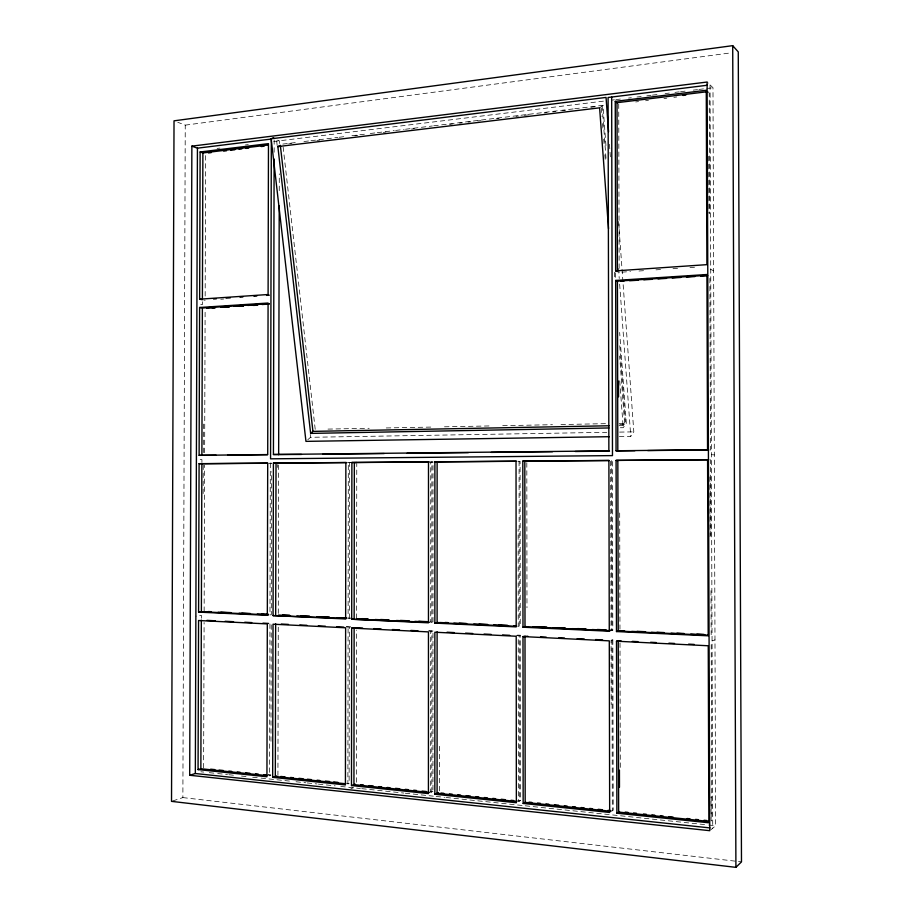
<?xml version="1.0" encoding="UTF-8"?>
<svg xmlns="http://www.w3.org/2000/svg" width="913" height="913" viewBox="0 0 913 913"><rect width="100%" height="100%" fill="white"/><g stroke="black" fill="none" stroke-linecap="round" stroke-linejoin="round"><path stroke-width="0.68" stroke-dasharray="4.57 3.42" d="M346.289 626.683L350.546 626.889L348.093 627.345L347.887 783.993L349.12 783.514L349.325 627.117L346.484 626.98M349.337 618.329L349.531 462.617M356.378 782.247L356.561 630.038M356.572 618.398L356.766 464.021M431.815 792.073L431.849 631.18L429.019 631.043M431.849 622.141L431.883 461.978M432.967 630.94L430.719 631.419L430.685 792.575L432.945 791.582L432.967 630.94L428.722 630.735M432.979 621.913L433.002 462.012L430.753 461.944L430.731 622.358L432.979 621.913L430.149 621.787M439.336 790.818L439.336 743.798M270.328 463.199L269.974 614.917L271.287 614.723L271.618 471.724M270.978 741.299L271.264 623.271L269.951 623.488L269.586 775.867L270.899 775.422L268.102 775.126M274.14 152.254L274.162 140.054M277.324 467.445L277.335 464.603M277.929 775.559L278.26 626.181M278.294 613.365L278.636 463.222M279.252 190.646L279.287 173.892M279.355 143.558L279.367 140.819L277.461 140.043M172.785 800.941L182.874 797.597L185.248 125.138L177.773 122.274M201.408 618.249L201.419 615.396L195.861 616.184M201.921 462.503L201.933 459.673L196.386 459.524M202.446 301.758L202.435 304.6L198.304 303.789M203.143 493.602L203.234 465.185M203.279 452.62L203.371 422.913M203.622 767.89L204.101 622.54M204.135 611.368L204.615 465.219M204.649 452.677L205.117 309.964M205.163 296.029L205.63 153.955M619.356 436.528L630.757 436.357L633.816 431.86L622.997 282.574M620.361 427.752L623.202 427.695L626.318 423.255L619.653 332.423M307.795 439.735L310.546 437.304L606.757 432.317M710.748 829.849L715.655 825.751L712.985 87.728L707.107 82.033M599.601 107.837L602.991 105.315L606.015 146.479M611.448 811.326L613.216 810.208L612.828 639.785L610.01 639.648M520.421 800.621L518.39 801.682L518.23 635.733L520.25 635.231L520.421 800.621L517.625 800.324M350.9 788.729L353.354 787.771M712.06 640.972L714.982 639.865M612.828 639.785L611.059 640.321L611.208 704.448M609.268 631.214L612.806 630.21L612.429 460.609L610.66 460.529L611.048 630.712M185.248 125.138L731.21 52.828M217.1 148.442L219.93 148.089M245.403 144.973L248.233 144.631M273.706 141.504L604.543 101.001M611.619 100.133L614.426 99.791M615.841 99.62L621.468 98.924M628.509 98.068L631.328 97.725M636.954 97.029L641.177 96.516M646.815 95.831L651.037 95.306M652.441 95.135L658.068 94.45M665.109 93.583L669.332 93.069M674.969 92.373L679.192 91.859M680.596 91.688L687.637 90.832M693.264 90.136L697.498 89.622M698.902 89.451L712.985 87.728M282.802 144.094L298.311 142.223M303.961 141.538L309.598 140.853M311.013 140.682L337.81 137.429M339.225 137.258L346.278 136.414M351.916 135.729L364.607 134.188M370.256 133.503L375.894 132.819M377.309 132.647L394.233 130.605M395.637 130.433L404.105 129.406M405.52 129.235L432.317 125.983M433.732 125.811L573.375 108.898M574.791 108.727L602.991 105.315M288.634 143.866L291.452 143.524M316.879 140.442L319.698 140.111M355.009 135.832L357.828 135.489M383.255 132.419L386.073 132.077M411.501 129.007L414.319 128.665M449.63 124.385L452.449 124.054M459.513 123.198L462.343 122.856M467.992 122.171L470.811 121.828M477.876 120.973L480.695 120.63M496.238 118.758L499.057 118.416M516.005 116.362L518.824 116.019M524.473 115.335L528.718 114.821M544.251 112.95L547.07 112.607M552.719 111.922L555.549 111.58M562.613 110.724L565.432 110.382M590.859 107.312L595.093 106.798M635.699 101.948L638.529 101.605M645.605 100.75L648.424 100.407M663.979 98.524L666.81 98.182M673.874 97.326L676.704 96.983M220.775 299.236L223.617 299.042M621.97 272.142L630.472 271.572M638.974 271.001L646.062 270.522M655.979 269.849L663.066 269.369M672.995 268.707L680.071 268.228M690 267.555L697.087 267.075M327.995 429.099L369.194 428.3M386.245 427.957L431.701 427.067M444.483 426.816L491.365 425.903M502.721 425.675L552.445 424.705M560.97 424.545L607.841 423.621M619.208 423.404L626.318 423.255M619.847 424.477L625.542 424.362L619.699 344.76M619.071 425.584L624.766 425.469L619.653 356.024M619.573 432.1L633.816 431.86M268.673 463.29L271.64 463.233L267.703 463.131M347.921 462.674L350.752 462.651L348.31 462.583L348.104 618.535L350.558 618.112L347.716 617.987M430.183 462.035L433.002 462.012M518.059 461.259L520.079 461.339L520.25 625.941L518.219 626.409L518.128 529.597M609.998 630.084L612.806 630.21M517.42 635.094L520.25 635.231M516.404 635.345L519.246 635.482L519.406 801.146M709.8 459.798L710.531 459.844L710.805 536.627M711.387 454.685L714.308 454.902M709.766 449.961L710.497 450.018L709.869 276M268.011 774.544L270.819 774.829M430.114 791.286L432.945 791.582M346.324 783.228L349.12 783.514M200.906 771.782L203.702 772.078M209.294 772.672L216.29 773.402M217.693 773.551L227.485 774.578M228.889 774.726L235.885 775.457M241.477 776.039L247.069 776.632M252.673 777.214L259.669 777.944M261.061 778.093L290.437 781.174M296.029 781.756L305.821 782.783M307.213 782.932L317.005 783.959M318.397 784.107L335.174 785.865M340.766 786.447L360.361 788.501M361.765 788.649L403.866 793.066M405.269 793.214L433.333 796.159M436.129 796.444L444.62 797.334M446.035 797.483L522.396 805.494M525.215 805.791L707.187 824.861M708.602 825.01L715.655 825.751M182.874 797.597L741.482 861.861M203.782 300.012L205.151 300.286M710.725 269.324L713.646 270.853M708.488 92.361L709.218 93.058L709.652 213.699M276.662 141.013L277.29 146.445M310.226 434.474L310.546 437.304M283.121 146.925L315.213 429.35M619.744 380.778L623.202 427.695M618.569 221.448L622.894 281.158M609.462 144.277L610.569 159.501M618.523 268.548L619.242 278.499M619.665 284.183L630.757 436.357M615.282 272.804L615.693 278.476M602.158 105.942L606.015 158.542M614.369 272.257L614.791 277.951M601.416 107.985L602.032 116.487M602.557 123.575L603.082 130.662M603.71 139.175L604.223 146.251M604.851 154.765L605.376 161.852M710.063 84.898L712.733 828.205M710.999 590.665L711.159 634.74M711.193 644.624L711.82 820.388L711.09 820.992L710.999 796.844M708.716 156.34L708.922 213.22M709.858 476.894L710.074 536.718M618.74 103.991L619.14 272.336M619.699 512.969L619.973 629.125M620.007 642.98L620.304 769.67M611.55 460.574L611.927 630.461M611.95 640.047L612.326 810.767M526.824 462.708L526.972 607.761M519.075 461.293L519.235 626.181"/><path stroke-width="1.37" d="M351.688 628.098L428.459 631.899L428.425 793.591L351.482 785.568L351.688 628.098L354.13 627.642L353.936 784.621L429.293 792.438M351.699 619.242L351.893 462.469L428.494 461.864L428.459 622.814L351.699 619.242L429.304 622.301M354.141 618.82L354.335 462.537L351.893 462.469M434.839 794.253L434.862 632.218L516.199 636.247L516.359 802.744L434.839 794.253L438.217 792.735M434.862 623.111L434.885 461.818L516.028 461.179L516.187 626.889L434.862 623.111L438.229 622.438M437.11 631.739L437.087 793.249L516.986 801.534M434.885 461.818L437.133 461.887L437.11 622.655L516.804 626.341M272.679 777.362L273.033 624.195L345.628 627.79L345.422 784.94L272.679 777.362L276.616 776.016M273.055 615.59L273.409 463.085L345.856 462.514L345.639 618.957L273.055 615.59L346.689 618.466M301.473 454.446L273.432 454.514L274.117 159.022M275.658 623.773L275.315 776.461L345.091 783.696M275.68 615.179L276.034 463.153L273.409 463.085M278.648 454.697L279.218 205.996M189.699 775.263L191.867 146.137L707.107 82.033L709.755 830.682L189.699 775.263L195.336 773.516L709.926 827.908M195.336 773.516L197.436 148.168L191.867 146.137M198.064 769.591L198.566 620.509L267.315 623.91L266.938 776.769L198.064 769.591L200.86 768.735L266.779 775.582M198.589 612.121L199.091 463.667L267.703 463.131L267.326 615.316L198.589 612.121L211.143 611.938M199.114 455.325L199.605 307.487L268.08 303.036L267.714 454.571L199.114 455.325L216.153 455.256M199.639 299.179L200.13 151.969L268.468 143.638L268.102 294.522L199.639 299.179L202.401 299.738M200.86 768.735L201.339 620.098M199.091 463.667L201.864 463.736L201.374 611.744L268.57 614.86M201.887 455.416L202.378 308.023L199.605 307.487M202.401 298.311L202.88 152.962L200.13 151.969M735.912 867.35L741.482 861.861L738.263 51.904L732.705 45.65L174.029 120.836L171.518 801.363L735.912 867.35L732.705 45.65M312.931 431.37L280.337 145.338L277.86 146.594L310.637 433.39L312.931 431.37L609.097 425.766M621.068 640.812L616.503 641.211L616.891 813.221L619.528 811.509M527.828 636.213L522.989 636.578L523.16 803.451L525.18 802.379L610.032 811.178M609.382 436.688L305.958 441.367L271.161 138.787L273.649 137.566M351.482 785.568L355.157 784.141M616.48 631.545L708.203 635.813L707.586 459.673L616.081 460.392L616.48 631.545L619.105 630.792M522.978 627.208L609.268 631.214L608.891 460.449L522.807 461.122L522.978 627.208L526.002 626.489M271.161 138.787L606.049 97.429L608.56 131.814M197.436 148.168L271.321 139.05L270.568 458.828L612.475 455.61L611.664 97.04M707.255 85.251L608.092 97.486L608.868 450.851L273.432 454.514M615.259 101.366L706.274 90.273L706.89 264.656L615.647 270.864L615.259 101.366L617.005 102.69L707.758 91.665M202.88 152.962L268.296 145.019M208.426 152.95L211.211 152.619M223.719 151.102L226.504 150.759M230.669 150.257L234.846 149.755M239.012 149.253L241.797 148.91M245.974 148.408L248.747 148.066M261.266 146.548L264.04 146.217M683.004 95.443L685.834 95.1M277.86 146.594L599.601 107.837L608.526 228.672M213.551 298.985L216.347 298.791M226.104 298.129L230.293 297.843M240.051 297.181L242.835 296.999M253.997 296.234L256.781 296.052M266.539 295.39L269.335 295.196M615.67 280.439L706.924 274.505L707.552 449.767L616.058 450.771L615.67 280.439L617.416 281.147L706.982 275.349M202.378 308.023L269.312 303.687M206.589 308.103L215.126 307.555M220.82 307.179L229.346 306.631M233.614 306.357L243.566 305.718M247.834 305.433L256.37 304.885M262.054 304.52L269.164 304.063M621.125 281.318L623.967 281.124M629.65 280.759L638.164 280.211M643.836 279.846L652.361 279.298M658.033 278.933L666.558 278.374M672.23 278.009L680.756 277.461M686.428 277.096L694.941 276.548M700.625 276.171L707.723 275.715M212.227 308.092L215.069 307.909M225.009 307.27L229.277 306.996M239.217 306.346L243.486 306.072M253.426 305.433L257.683 305.159M310.637 433.39L608.994 427.957M227.565 455.131L267.498 454.697M634.912 450.702L617.816 450.885L617.416 281.147M647.739 450.566L707.598 449.915M322.871 454.218L384.202 453.556M407.015 453.305L468.346 452.643M491.171 452.392L552.502 451.73M575.316 451.49L609.553 451.113M201.864 463.736L267.475 463.222M276.034 463.153L346.894 462.594M354.335 462.537L429.338 461.955M437.133 461.887L516.644 461.27M522.807 461.122L609.256 460.54M616.081 460.392L708.374 459.81M355.556 462.571L356.766 462.606M208.324 611.562L211.12 611.687M220.9 612.132L230.681 612.589M241.854 613.102L250.242 613.49M261.415 614.004L268.399 614.323M282.539 614.985L289.626 615.305M300.959 615.83L309.461 616.218M320.794 616.743L329.296 617.131M340.64 617.656L346.301 617.918M362.233 618.649L367.893 618.911M380.63 619.505L389.121 619.893M400.43 620.418L408.921 620.806M418.827 621.262L427.318 621.65M445.019 622.472L447.861 622.598M459.216 623.123L466.315 623.453M479.085 624.047L487.599 624.435M498.955 624.96L507.468 625.348M538.248 626.775L546.693 627.163M557.946 627.676L564.976 628.007M577.644 628.589L586.078 628.977M597.33 629.491L605.775 629.879M637.069 631.328L645.617 631.716M657.018 632.253L664.139 632.572M676.967 633.165L684.088 633.496M696.904 634.09L704.037 634.409M218.139 612.269L230.727 612.851M239.115 613.239L250.299 613.753M257.295 614.072L268.479 614.586M278.408 615.054L289.752 615.579M296.851 615.898L309.61 616.492M316.708 616.823L329.467 617.405M336.566 617.736L346.495 618.192M356.778 618.672L368.11 619.197M375.197 619.516L387.945 620.11M396.436 620.498L409.184 621.091M414.856 621.354L427.604 621.947M439.655 622.495L448.18 622.894M453.864 623.157L466.657 623.75M473.756 624.07L486.549 624.663M493.659 624.994L507.868 625.656M513.551 625.919L516.393 626.044M533.044 626.809L547.127 627.459M552.764 627.722L565.444 628.315M572.485 628.635L585.165 629.217M592.206 629.548L606.289 630.198M620.509 630.86L624.72 631.054M631.75 631.374L644.395 631.956M651.414 632.287L664.059 632.869M671.089 633.188L683.734 633.77M690.753 634.101L704.802 634.752M609.633 630.643L524.998 626.729L524.815 461.202M708.283 635.208L618.238 631.043L617.839 460.472M206.943 620.372L215.342 620.794M225.146 621.274L233.545 621.685M244.752 622.244L251.748 622.586M262.944 623.145L268.548 623.419M281.341 624.047L288.44 624.401M299.806 624.96L306.905 625.314M318.272 625.873L325.37 626.215M336.737 626.786L343.836 627.128M355.545 627.71L362.644 628.064M373.988 628.623L381.075 628.966M392.43 629.525L399.517 629.879M410.861 630.438L417.96 630.792M447.073 632.23L454.195 632.583M465.573 633.143L472.694 633.496M484.073 634.056L491.194 634.409M502.572 634.969L509.694 635.322M540.519 636.84L546.168 637.114M558.859 637.742L564.508 638.027M577.199 638.655L584.263 638.997M595.55 639.557L602.603 639.899M632.332 641.371L637.959 641.645M650.615 642.273L656.253 642.547M668.909 643.174L674.547 643.448M688.619 644.144L694.245 644.43M522.989 636.578L609.291 640.858L609.667 812.467L523.16 803.451M616.503 641.211L708.248 645.765L708.865 822.796L616.891 813.221M616.058 450.771L618.683 450.942M210.652 769.18L214.852 769.613M219.052 770.058L223.263 770.492M228.866 771.074L231.662 771.359M237.277 771.942L240.073 772.227M245.677 772.809L249.888 773.243M255.492 773.825L258.288 774.11M263.891 774.692L266.699 774.989M280.805 776.449L284.982 776.883M290.562 777.454L293.347 777.739M298.928 778.321L303.105 778.755M307.293 779.188L311.47 779.622M317.051 780.193L319.835 780.489M325.416 781.06L329.593 781.494M333.781 781.927L337.958 782.361M360.738 784.724L363.522 785.009M369.092 785.591L373.28 786.013M378.849 786.595L381.645 786.88M387.215 787.463L389.999 787.748M395.58 788.33L399.757 788.764M405.338 789.334L408.122 789.631M413.703 790.202L416.488 790.487M422.057 791.069L426.245 791.503M441.013 793.032L443.809 793.317M449.413 793.899L452.209 794.184M457.812 794.767L460.609 795.063M466.212 795.634L470.412 796.079M476.015 796.65L478.811 796.946M484.415 797.528L487.211 797.814M492.815 798.396L495.611 798.681M501.214 799.263L505.414 799.697M511.006 800.279L513.814 800.564M529.015 802.139L531.834 802.436M537.483 803.018L540.313 803.314M545.963 803.897L548.781 804.182M554.431 804.775L558.665 805.209M564.314 805.791L567.144 806.088M572.793 806.67L575.612 806.966M581.261 807.549L584.092 807.845M589.741 808.427L592.56 808.724M598.209 809.306L602.443 809.74M608.092 810.322L610.923 810.618M625.165 812.091L627.984 812.387M633.611 812.969L636.429 813.255M643.471 813.985L646.29 814.282M651.928 814.864L654.747 815.161M660.373 815.743L663.192 816.028M668.83 816.61L673.052 817.055M687.147 818.505L689.954 818.801M695.592 819.383L698.411 819.68M704.049 820.262L706.856 820.547M708.945 821.438L618.649 812.079L618.249 640.675M615.647 270.864L617.393 271.606L617.005 102.69M618.523 381.178L618.558 396.835M619.436 770.161L619.471 787.268M524.998 636.076L525.18 802.379"/></g></svg>
